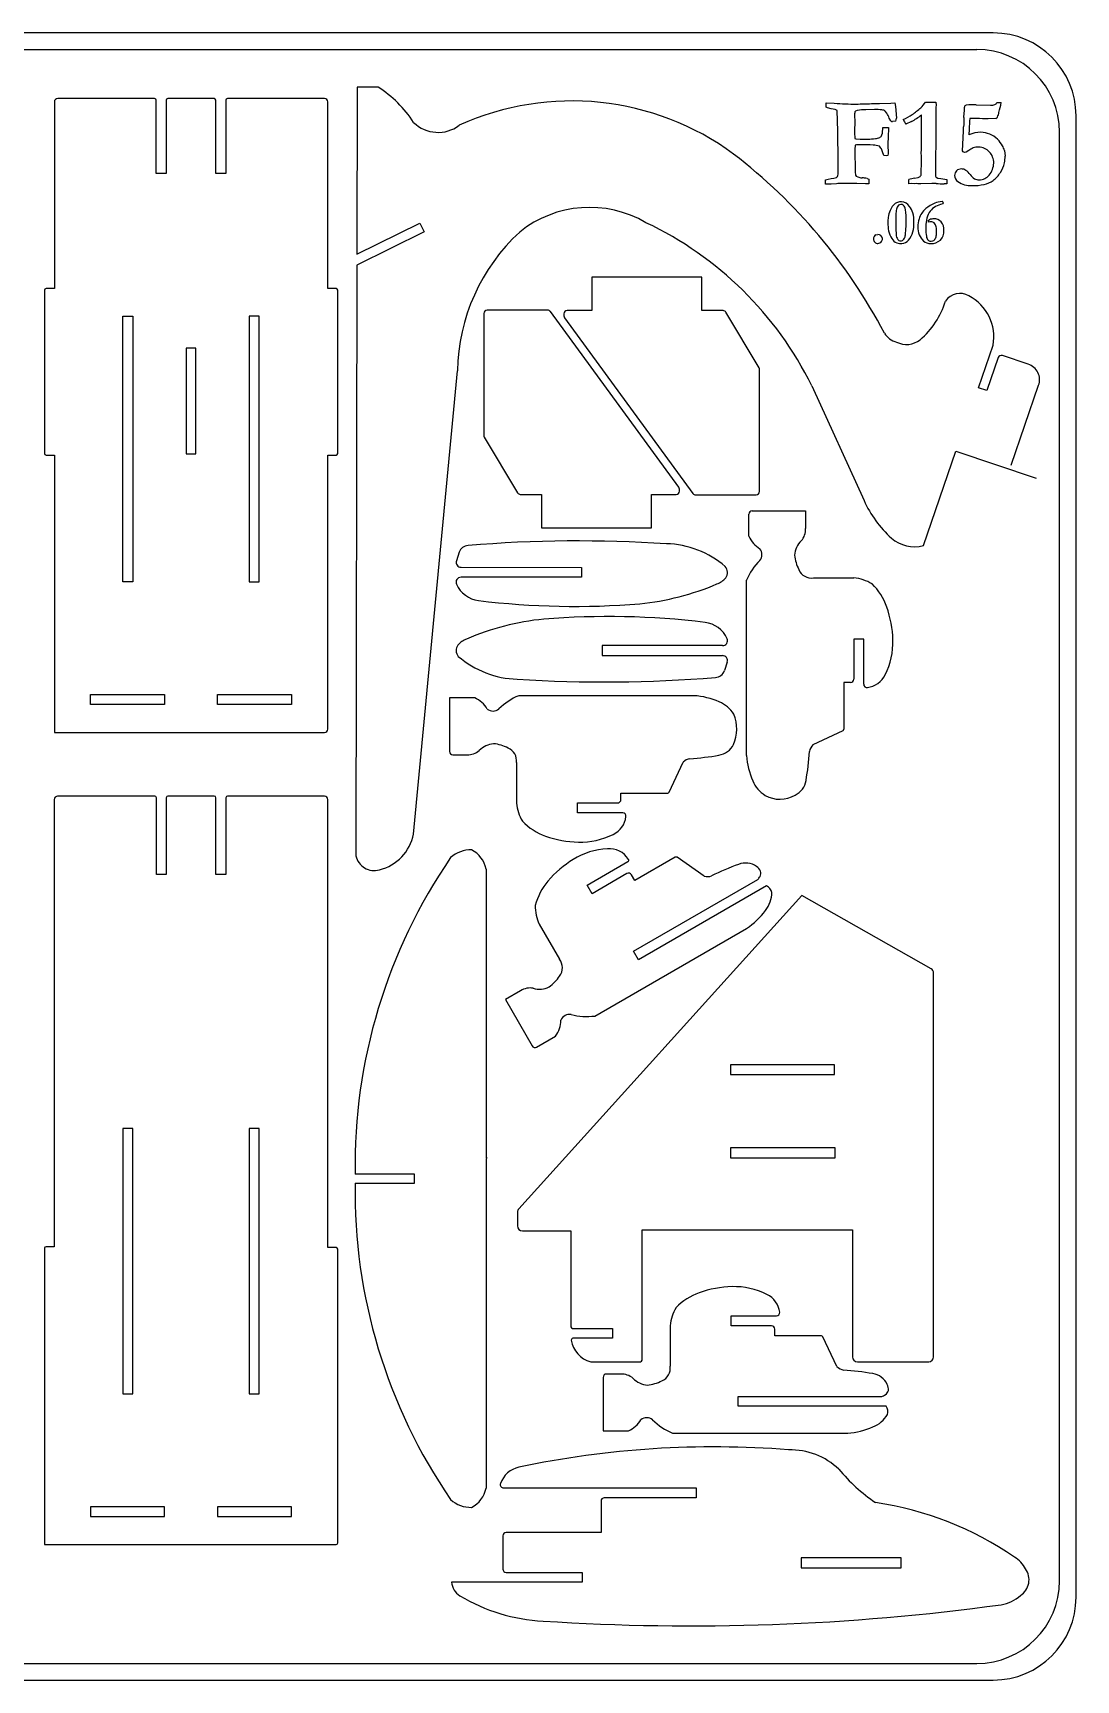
# Model space of a CAD drawing. Extents: x 0 to 15.8, y 0 to 10.
# Drawn here: x 9.48 to 15.83, y 0 to 10.03 of the extents above; entities that cross this region are included whole.
import ezdxf

# ---------------------------------------------------------------- set-up
doc = ezdxf.new("R2010")
doc.units = 0
doc.layers.add('GREEN', color=3, linetype='CONTINUOUS')
doc.layers.add('WHITE', color=7, linetype='CONTINUOUS')

msp = doc.modelspace()

# ---------------------------------------------------------------- linework, layer by layer
at = {"layer": 'GREEN', "linetype": 'CONTINUOUS'}
for p, q in [((0.605, 9.932083), (15.225833, 9.932083)), ((15.73, 0.605), (15.73, 9.427917)), ((0.605, 0.100833), (15.225833, 0.100833))]:
    msp.add_line(p, q, dxfattribs=at)
at = {"layer": 'WHITE', "linetype": 'CONTINUOUS'}
for p, q in [((15.326667, 10.032917), (0.504167, 10.032917)), ((10.216615, 9.632926), (9.626374, 9.632926)), ((10.579615, 9.632926), (10.297282, 9.632926)), ((11.251762, 9.632926), (10.660282, 9.632926)), ((11.451492, 9.703486), (11.449683, 8.685418)), ((11.577992, 9.703261), (11.451492, 9.703486)), ((9.606207, 9.612759), (9.606207, 8.475451)), ((10.226699, 9.176426), (10.226699, 9.622842)), ((10.287199, 9.622842), (10.287199, 9.176426)), ((10.589699, 9.176426), (10.589699, 9.622842)), ((10.650199, 9.622842), (10.650199, 9.176426)), ((11.271929, 8.475451), (11.271929, 9.612759)), ((14.307848, 9.579901), (14.307848, 9.606437)), ((14.307848, 9.606437), (14.357886, 9.604541)), ((14.316946, 9.577627), (14.307848, 9.579901)), ((14.338932, 9.571562), (14.316946, 9.577627)), ((14.363667, 9.566255), (14.338932, 9.571562)), ((14.375702, 9.560948), (14.363667, 9.566255)), ((14.380251, 9.433958), (14.375702, 9.560948)), ((14.481085, 9.534792), (14.482222, 9.489682)), ((14.498143, 9.560948), (14.486013, 9.557157)), ((14.603147, 9.566255), (14.550835, 9.564738)), ((14.584193, 9.602267), (14.591396, 9.602646)), ((14.591396, 9.602646), (14.609971, 9.602267)), ((14.609971, 9.602267), (14.617552, 9.602646)), ((14.617552, 9.602646), (14.633473, 9.602646)), ((14.633473, 9.602646), (14.701328, 9.60492)), ((14.677872, 9.544411), (14.668375, 9.557)), ((14.701328, 9.60492), (14.727105, 9.606816)), ((14.727105, 9.606816), (14.730137, 9.584071)), ((14.730137, 9.584071), (14.735823, 9.512805)), ((14.889728, 9.501812), (14.889349, 9.533275)), ((14.914368, 9.610986), (14.940145, 9.611744)), ((14.940145, 9.611744), (14.952275, 9.611365)), ((14.952275, 9.611365), (14.976157, 9.610986)), ((14.976536, 9.540857), (14.975778, 9.483616)), ((14.976157, 9.610986), (14.977673, 9.593169)), ((14.977294, 9.581418), (14.976536, 9.540857)), ((14.977673, 9.593169), (14.977294, 9.581418)), ((15.147878, 9.517354), (15.149394, 9.544268)), ((15.149394, 9.544268), (15.150153, 9.559052)), ((15.150532, 9.566255), (15.150153, 9.580281)), ((15.150153, 9.559052), (15.150532, 9.566255)), ((15.222935, 9.594685), (15.310122, 9.593548)), ((15.347272, 9.60909), (15.361297, 9.609469)), ((15.361297, 9.609469), (15.374944, 9.60909)), ((14.379493, 9.369515), (14.380251, 9.433958)), ((14.482222, 9.489682), (14.481085, 9.438127)), ((14.653943, 9.456702), (14.664178, 9.457081)), ((14.664178, 9.457081), (14.671381, 9.45746)), ((14.671381, 9.45746), (14.68806, 9.456323)), ((14.68806, 9.456323), (14.685786, 9.395671)), ((14.701328, 9.496884), (14.692609, 9.513942)), ((14.733549, 9.495368), (14.713458, 9.493472)), ((14.827939, 9.493093), (14.793822, 9.477551)), ((14.888212, 9.468832), (14.889349, 9.480584)), ((14.889349, 9.443055), (14.888212, 9.468832)), ((14.888212, 9.422206), (14.888591, 9.433578)), ((14.888591, 9.433578), (14.889349, 9.443055)), ((14.889349, 9.480584), (14.889728, 9.501812)), ((14.976157, 9.447604), (14.973504, 9.191729)), ((14.975778, 9.483616), (14.976157, 9.447604)), ((15.139917, 9.314928), (15.144466, 9.435095)), ((15.144466, 9.435095), (15.145935, 9.460066)), ((15.17972, 9.447225), (15.178204, 9.411592)), ((15.181616, 9.496505), (15.17972, 9.447225)), ((15.183132, 9.511668), (15.181616, 9.496505)), ((15.195642, 9.512047), (15.183132, 9.511668)), ((15.241889, 9.51091), (15.195642, 9.512047)), ((15.260084, 9.510152), (15.241889, 9.51091)), ((15.284345, 9.510531), (15.260084, 9.510152)), ((15.29458, 9.510531), (15.284345, 9.510531)), ((15.342723, 9.512426), (15.29458, 9.510531)), ((15.830833, 0.504167), (15.830833, 9.52875)), ((14.381009, 9.315307), (14.379493, 9.369515)), ((14.483739, 9.389606), (14.489425, 9.386952)), ((14.489425, 9.386952), (14.516339, 9.386573)), ((14.516339, 9.386573), (14.561828, 9.386573)), ((14.685786, 9.395671), (14.684269, 9.362312)), ((14.684269, 9.362312), (14.685027, 9.353973)), ((14.685027, 9.353973), (14.685406, 9.29787)), ((14.889728, 9.393017), (14.888212, 9.422206)), ((14.888212, 9.37141), (14.889728, 9.393017)), ((14.889349, 9.340705), (14.888212, 9.37141)), ((14.888591, 9.322509), (14.889349, 9.340705)), ((14.38063, 9.278537), (14.381009, 9.315307)), ((14.382146, 9.19097), (14.38063, 9.278537)), ((14.482601, 9.312654), (14.484497, 9.198931)), ((14.658871, 9.287256), (14.65129, 9.308105)), ((14.673655, 9.284981), (14.658871, 9.287256)), ((14.685027, 9.286497), (14.673655, 9.284981)), ((14.685406, 9.29787), (14.685027, 9.286497)), ((14.887833, 9.299765), (14.888591, 9.322509)), ((14.888212, 9.284981), (14.887833, 9.299765)), ((14.888591, 9.227362), (14.888212, 9.284981)), ((15.142571, 9.307726), (15.139917, 9.314928)), ((15.152048, 9.304693), (15.142571, 9.307726)), ((15.160767, 9.306588), (15.152048, 9.304693)), ((15.177067, 9.317202), (15.160767, 9.306588)), ((15.393898, 9.317582), (15.398447, 9.282328)), ((10.287199, 9.176426), (10.226699, 9.176426)), ((10.650199, 9.176426), (10.589699, 9.176426)), ((14.304057, 9.111365), (14.304815, 9.138658)), ((14.371153, 9.153063), (14.378356, 9.157612)), ((14.382146, 9.188696), (14.382146, 9.19097)), ((14.49132, 9.160265), (14.500513, 9.155716)), ((14.500513, 9.155716), (14.519751, 9.151168)), ((14.519751, 9.151168), (14.527332, 9.150409)), ((14.557279, 9.145481), (14.567514, 9.143207)), ((14.567514, 9.143207), (14.56903, 9.128044)), ((14.811259, 9.126907), (14.812018, 9.139416)), ((14.847272, 9.147756), (14.86959, 9.153395)), ((14.887074, 9.19931), (14.888591, 9.227362)), ((14.887453, 9.173533), (14.887074, 9.19931)), ((14.973504, 9.191729), (14.973504, 9.170121)), ((14.978811, 9.153821), (14.988572, 9.149272)), ((14.988572, 9.149272), (15.007241, 9.145481)), ((15.007241, 9.145481), (15.043632, 9.139416)), ((15.043632, 9.139416), (15.044391, 9.132214)), ((15.044391, 9.132214), (15.043632, 9.114018)), ((14.337795, 9.110986), (14.304057, 9.111365)), ((14.370395, 9.114397), (14.337795, 9.110986)), ((14.548939, 9.113639), (14.495111, 9.116293)), ((14.560691, 9.114018), (14.548939, 9.113639)), ((14.567893, 9.113639), (14.560691, 9.114018)), ((14.56903, 9.128044), (14.567893, 9.113639)), ((14.812018, 9.114018), (14.811259, 9.126907)), ((14.82756, 9.115155), (14.812018, 9.114018)), ((14.846513, 9.114397), (14.82756, 9.115155)), ((14.856748, 9.115155), (14.846513, 9.114397)), ((14.867742, 9.114397), (14.856748, 9.115155)), ((14.874565, 9.114397), (14.867742, 9.114397)), ((14.885179, 9.114776), (14.874565, 9.114397)), ((14.952275, 9.116672), (14.885179, 9.114776)), ((14.978811, 9.115535), (14.952275, 9.116672)), ((15.043632, 9.114018), (15.027332, 9.114018)), ((15.019323, 8.991633), (15.004728, 8.987463)), ((15.020271, 8.998267), (15.019323, 8.991633)), ((11.449683, 8.685418), (11.832049, 8.875186)), ((11.832049, 8.875186), (11.859152, 8.821096)), ((14.732173, 8.893263), (14.732553, 8.879806)), ((14.732553, 8.879806), (14.733121, 8.852134)), ((14.79491, 8.890231), (14.79491, 8.916956)), ((14.795479, 8.865212), (14.79491, 8.890231)), ((14.931188, 8.885871), (14.931377, 8.892316)), ((14.931377, 8.879617), (14.931188, 8.885871)), ((14.931377, 8.892316), (14.93839, 8.895159)), ((11.859152, 8.821096), (11.449563, 8.617818)), ((14.611249, 8.803043), (14.622431, 8.805507)), ((14.948436, 8.763809), (14.958481, 8.765705)), ((11.449563, 8.617818), (11.443172, 5.020243)), ((12.881202, 8.54517), (12.881202, 8.34167)), ((13.55179, 8.54517), (12.881202, 8.54517)), ((13.55179, 8.34167), (13.55179, 8.54517)), ((9.545707, 8.465367), (9.545707, 7.471744)), ((9.606207, 8.475451), (9.55579, 8.475451)), ((11.322345, 8.475451), (11.271929, 8.475451)), ((11.332429, 7.471744), (11.332429, 8.465367)), ((12.612416, 8.343929), (12.242686, 8.343929)), ((13.410769, 7.265745), (12.628697, 8.335663)), ((12.881202, 8.34167), (12.730663, 8.34167)), ((13.680224, 8.34167), (13.55179, 8.34167)), ((13.899793, 7.992076), (13.697552, 8.331818)), ((10.023429, 6.690426), (10.023429, 8.307426)), ((10.023429, 8.307426), (10.083929, 8.307426)), ((10.083929, 8.307426), (10.083929, 6.690426)), ((10.793429, 8.307426), (10.793429, 6.690426)), ((10.853929, 8.307426), (10.793429, 8.307426)), ((10.853929, 6.690426), (10.853929, 8.307426)), ((12.22252, 8.323762), (12.22252, 7.581838)), ((12.710496, 8.321503), (12.710496, 8.309754)), ((12.714382, 8.297854), (13.496454, 7.227936)), ((15.236153, 7.871927), (15.325385, 8.130233)), ((10.468929, 8.111963), (10.408429, 8.111963)), ((10.408429, 8.111963), (10.408429, 7.468646)), ((10.468929, 7.468646), (10.468929, 8.111963)), ((15.357131, 8.05537), (15.287618, 7.854148)), ((15.539641, 8.015322), (15.382595, 8.067908)), ((11.794717, 5.153181), (12.061232, 7.97507)), ((13.902631, 7.239836), (13.902631, 7.981761)), ((14.221364, 7.884112), (14.539123, 7.185047)), ((15.287618, 7.854148), (15.236153, 7.871927)), ((15.434619, 7.399562), (15.602931, 7.886783)), ((12.225358, 7.571522), (12.427598, 7.23178)), ((9.55579, 7.461661), (9.606207, 7.461661)), ((9.606207, 7.461661), (9.606207, 5.771926)), ((10.408429, 7.468646), (10.468929, 7.468646)), ((11.271929, 5.792092), (11.271929, 7.461661)), ((11.271929, 7.461661), (11.322345, 7.461661)), ((14.900914, 6.910758), (15.099086, 7.484416)), ((15.099086, 7.484416), (15.58695, 7.321057)), ((13.414655, 7.242096), (13.414655, 7.253844)), ((12.444927, 7.221929), (12.573361, 7.221929)), ((12.573361, 7.221929), (12.573361, 7.018429)), ((13.243949, 7.018429), (13.243949, 7.221929)), ((13.243949, 7.221929), (13.394488, 7.221929)), ((13.512735, 7.21967), (13.882464, 7.21967)), ((13.837034, 6.967461), (13.837034, 7.101077)), ((13.857201, 7.121244), (14.183075, 7.121244)), ((14.183075, 7.121244), (14.183075, 7.014147)), ((12.573361, 7.018429), (13.243949, 7.018429)), ((12.072623, 6.869356), (12.055636, 6.817538)), ((12.084376, 6.777865), (12.817524, 6.777751)), ((12.817524, 6.777751), (12.817524, 6.717251)), ((10.083929, 6.690426), (10.023429, 6.690426)), ((10.793429, 6.690426), (10.853929, 6.690426)), ((12.817524, 6.717251), (12.083649, 6.717365)), ((13.823283, 5.631401), (13.823283, 6.699408)), ((14.230884, 6.713361), (14.477511, 6.713361)), ((14.537022, 6.340953), (14.476522, 6.340953)), ((14.476522, 6.340953), (14.476522, 6.096474)), ((14.537022, 6.06571), (14.537022, 6.340953)), ((13.677283, 6.300707), (12.943405, 6.300821)), ((12.943405, 6.300821), (12.943405, 6.240321)), ((12.943405, 6.240321), (13.676553, 6.240207)), ((13.705294, 6.200534), (13.688307, 6.148716)), ((14.456356, 6.076307), (14.416022, 6.076307)), ((14.416022, 6.076307), (14.416022, 5.791556)), ((9.825612, 5.942426), (9.825612, 6.002926)), ((9.825612, 6.002926), (10.276612, 6.002926)), ((10.276612, 5.942426), (9.825612, 5.942426)), ((10.276612, 6.002926), (10.276612, 5.942426)), ((10.600745, 5.942426), (10.600745, 6.002926)), ((10.600745, 6.002926), (11.051745, 6.002926)), ((11.051745, 5.942426), (10.600745, 5.942426)), ((11.051745, 6.002926), (11.051745, 5.942426)), ((12.013175, 5.982145), (12.013175, 5.65627)), ((12.166959, 5.982145), (12.013175, 5.982145)), ((13.503018, 5.995895), (12.435011, 5.995895)), ((9.606207, 5.771926), (11.251762, 5.771926)), ((14.410229, 5.78243), (14.228021, 5.696772)), ((12.033342, 5.636104), (12.120272, 5.636104)), ((12.421058, 5.588295), (12.421058, 5.341668)), ((13.351989, 5.40895), (13.437647, 5.591158)), ((9.605795, 5.364147), (9.605795, 2.639814)), ((10.217304, 5.384314), (9.625962, 5.384314)), ((10.227387, 4.905814), (10.227387, 5.374231)), ((10.287887, 5.374231), (10.287887, 4.905814)), ((10.580304, 5.384314), (10.29797, 5.384314)), ((10.590387, 4.905814), (10.590387, 5.374231)), ((10.650887, 5.374231), (10.650887, 4.905814)), ((11.251762, 5.384314), (10.66097, 5.384314)), ((11.271929, 2.634314), (11.271929, 5.364147)), ((12.793466, 5.282157), (12.793466, 5.342657)), ((12.793466, 5.342657), (13.037945, 5.342657)), ((13.058112, 5.362823), (13.058112, 5.403157)), ((13.058112, 5.403157), (13.342863, 5.403157)), ((13.068709, 5.282157), (12.793466, 5.282157)), ((12.23598, 4.940121), (12.23598, 3.181351)), ((12.852546, 4.842064), (13.100329, 4.985122)), ((13.388838, 5.011974), (13.142236, 4.869598)), ((13.564924, 4.896551), (13.399638, 5.011519)), ((10.287887, 4.905814), (10.227387, 4.905814)), ((10.650887, 4.905814), (10.590387, 4.905814)), ((12.882796, 4.78967), (12.852546, 4.842064)), ((13.094521, 4.911909), (12.882796, 4.78967)), ((13.142236, 4.869598), (13.12207, 4.904528)), ((13.134651, 4.439043), (13.891614, 4.876076)), ((13.945388, 4.837263), (13.164901, 4.386649)), ((14.159725, 4.777948), (12.435493, 2.870012)), ((14.94783, 4.332138), (14.159725, 4.777948)), ((12.559787, 4.604322), (12.683101, 4.390736)), ((12.898984, 4.04472), (13.823906, 4.578724)), ((13.164901, 4.386649), (13.134651, 4.439043)), ((14.963186, 1.96895), (14.963186, 4.305809)), ((12.446516, 4.19894), (12.353768, 4.145392)), ((12.353768, 4.145392), (12.516705, 3.863176)), ((12.544254, 3.855794), (12.659969, 3.922602)), ((14.358186, 3.7482), (13.725686, 3.7482)), ((13.725686, 3.7482), (13.725686, 3.6877)), ((14.358186, 3.6877), (14.358186, 3.7482)), ((13.725686, 3.6877), (14.358186, 3.6877)), ((10.023429, 3.360314), (10.023429, 1.743314)), ((10.083929, 3.360314), (10.023429, 3.360314)), ((10.083929, 1.743314), (10.083929, 3.360314)), ((10.793429, 3.360314), (10.793429, 1.743314)), ((10.853929, 3.360314), (10.793429, 3.360314)), ((10.853929, 1.743314), (10.853929, 3.360314)), ((14.363686, 3.2422), (13.725686, 3.2422)), ((13.725686, 3.2422), (13.725686, 3.1817)), ((14.363686, 3.1817), (14.363686, 3.2422)), ((12.23598, 3.181351), (12.243226, 3.183476)), ((12.23598, 3.1738), (12.23598, 1.169144)), ((13.725686, 3.1817), (14.363686, 3.1817)), ((11.799647, 3.081857), (11.4385, 3.081857)), ((11.4385, 3.027407), (11.799647, 3.027407)), ((11.799647, 3.027407), (11.799647, 3.081857)), ((12.427686, 2.84973), (12.427686, 2.76645)), ((12.457936, 2.7362), (12.752919, 2.7362)), ((12.752919, 2.7362), (12.752919, 2.152284)), ((13.186686, 1.948784), (13.186686, 2.7417)), ((13.186686, 2.7417), (14.468736, 2.7417)), ((14.468736, 2.7417), (14.468736, 1.96895)), ((9.545295, 2.629731), (9.545295, 0.824814)), ((9.605795, 2.639814), (9.555379, 2.639814)), ((11.322345, 2.634314), (11.271929, 2.634314)), ((11.332429, 0.834897), (11.332429, 2.624231)), ((13.730061, 2.157561), (13.730061, 2.218061)), ((13.730061, 2.218061), (14.005304, 2.218061)), ((12.763003, 2.1422), (13.006772, 2.1422)), ((13.006772, 2.1422), (13.006772, 2.0817)), ((13.357653, 2.15855), (13.357653, 1.911922)), ((13.97454, 2.157561), (13.730061, 2.157561)), ((13.994707, 2.097061), (13.994707, 2.137394)), ((13.006772, 2.0817), (12.765606, 2.0817)), ((14.279458, 2.097061), (13.994707, 2.097061)), ((14.374242, 1.909059), (14.288583, 2.091268)), ((12.873778, 1.9387), (13.176603, 1.9387)), ((14.498986, 1.9387), (14.932936, 1.9387)), ((12.94977, 1.843947), (12.94977, 1.518073)), ((13.056867, 1.864114), (12.969937, 1.864114)), ((10.023429, 1.743314), (10.083929, 1.743314)), ((10.793429, 1.743314), (10.853929, 1.743314)), ((13.772861, 1.667482), (13.772861, 1.727982)), ((13.772861, 1.727982), (14.646927, 1.727982)), ((14.67409, 1.667482), (13.772861, 1.667482)), ((12.94977, 1.518073), (13.103553, 1.518073)), ((13.371606, 1.504322), (14.439613, 1.504322)), ((12.342814, 1.170392), (13.515609, 1.170392)), ((13.515609, 1.109892), (12.956705, 1.109892)), ((13.515609, 1.170392), (13.515609, 1.109892)), ((10.276612, 1.055814), (9.825612, 1.055814)), ((9.825612, 1.055814), (9.825612, 0.995314)), ((10.276612, 0.995314), (10.276612, 1.055814)), ((11.051745, 1.055814), (10.600745, 1.055814)), ((10.600745, 1.055814), (10.600745, 0.995314)), ((11.051745, 0.995314), (11.051745, 1.055814)), ((12.936538, 1.089725), (12.936538, 0.898142)), ((9.825612, 0.995314), (10.276612, 0.995314)), ((10.600745, 0.995314), (11.051745, 0.995314)), ((9.545295, 0.824814), (11.322345, 0.824814)), ((12.338839, 0.877975), (12.338839, 0.676308)), ((12.936538, 0.898142), (12.359005, 0.898142)), ((14.766263, 0.745025), (14.155274, 0.745025)), ((14.155274, 0.745025), (14.155274, 0.684525)), ((14.766263, 0.684525), (14.766263, 0.745025)), ((12.359005, 0.656142), (12.821285, 0.656142)), ((12.821285, 0.656142), (12.821285, 0.595642)), ((14.155274, 0.684525), (14.766263, 0.684525)), ((12.821285, 0.595642), (12.025565, 0.595642)), ((0.504167, 0), (15.326667, 0))]:
    msp.add_line(p, q, dxfattribs=at)
for centre, radius, start, end in [((15.326667, 9.52875), 0.504167, 0, 90), ((15.225833, 9.427917), 0.504167, 0, 90), ((9.626374, 9.612759), 0.020167, 90, 180), ((10.216615, 9.622842), 0.010083, 0, 90), ((10.297282, 9.622842), 0.010083, 90, 180), ((10.579615, 9.622842), 0.010083, 0, 90), ((10.660282, 9.622842), 0.010083, 90, 180), ((11.251762, 9.612759), 0.020167, 0, 90), ((11.182876, 9.088012), 0.731196, 33.195476, 57.291254), ((12.759555, 7.95886), 1.659992, 53.61218, 114.425656), ((14.47422, 11.056277), 1.45639, -94.581607, -89.312357), ((14.526147, 9.536588), 0.045098, 152.864908, 182.283207), ((14.489721, 11.562286), 1.962294, -89.942246, -87.240497), ((14.548869, 9.223962), 0.340782, 89.669491, 98.560327), ((14.608399, 9.216816), 0.349478, 83.482803, 90.861064), ((14.647437, 9.529391), 0.03465, 52.823857, 88.960609), ((14.467707, 9.423962), 0.242235, 21.805749, 29.817601), ((14.506697, 10.051532), 0.61043, -63.582808, -57.701685), ((14.504398, 10.054579), 0.648031, -60.048477, -53.556392), ((14.523096, 9.971258), 0.534602, -54.588735, -47.477771), ((14.649795, 9.815671), 0.334507, -45.459936, -37.727177), ((15.163929, 9.579058), 0.01383, 96.834823, 174.927985), ((15.206957, 9.134612), 0.460351, 88.010924, 95.568898), ((15.31552, 9.669838), 0.07648, -94.04712, -73.807967), ((15.323905, 9.617644), 0.024883, -58.659453, -20.105385), ((15.227525, 9.577834), 0.13677, -24.661629, -12.208269), ((14.100753, 9.868389), 1.300307, -14.222828, -11.502674), ((11.944403, 9.640638), 0.213522, -134.498693, -52.924416), ((14.729365, 9.427372), 0.248512, 177.519475, 188.741015), ((14.479251, 9.45633), 0.174693, -14.90281, 0.121991), ((14.712457, 9.513184), 0.019737, -124.32433, -87.092946), ((14.683972, 9.510701), 0.051894, -17.186325, 2.323509), ((14.919853, 9.56739), 0.154773, -156.164466, -144.517315), ((17.234534, 9.417914), 2.089024, 177.271618, 178.843804), ((15.337822, 9.526905), 0.015285, -71.299817, -23.679287), ((14.708454, 9.314836), 0.225863, 171.191221, 180.553595), ((14.520501, 9.117992), 0.2341, 90.647425, 98.659278), ((14.526112, 8.334233), 1.017878, 86.140919, 90.464769), ((14.559152, 9.743466), 0.356903, -89.570371, -82.059796), ((14.592093, 9.228186), 0.121643, 70.681001, 88.810669), ((14.604938, 9.466445), 0.076541, -87.367225, -66.882772), ((14.619241, 9.321503), 0.025154, 24.156092, 58.62697), ((14.616244, 9.425265), 0.034712, -57.313929, -23.53823), ((14.5327, 9.276159), 0.122818, 15.07643, 26.937149), ((15.259203, 9.206041), 0.138214, 113.549355, 126.460487), ((15.248217, 9.265694), 0.161827, 89.422217, 115.635399), ((15.235691, 9.224948), 0.112364, 88.965958, 106.39197), ((15.238296, 9.251307), 0.085988, 41.846631, 90.384383), ((15.249234, 9.278636), 0.148879, 45.837221, 89.763192), ((15.216077, 9.254596), 0.189355, 28.474618, 43.707382), ((15.309743, 9.298533), 0.086284, 12.754058, 32.485671), ((11.706918, 6.64527), 3.342628, 27.805819, 52.44463), ((15.204527, 9.246192), 0.125069, -39.232756, -2.722859), ((15.233429, 9.241792), 0.096039, -0.919796, 44.139), ((15.253251, 9.267396), 0.144039, -35.998947, -10.388463), ((15.17358, 9.281065), 0.22487, -10.153701, 0.321631), ((13.961379, 10.880224), 1.775106, -78.844447, -76.653193), ((14.254471, 9.188493), 0.127675, -13.997048, 0.091133), ((14.647685, 9.19834), 0.16319, 179.792328, 188.743458), ((14.514133, 9.176288), 0.027878, -174.328837, -144.918293), ((14.519763, 9.010958), 0.139657, 74.417373, 86.893283), ((14.962186, 8.583297), 0.576037, 101.507216, 105.111141), ((14.865039, 9.177399), 0.024432, -79.265165, -39.337577), ((14.868352, 9.172973), 0.01911, -35.36665, 1.679032), ((14.994822, 9.168048), 0.021419, 174.445936, 221.622639), ((15.131102, 9.164157), 0.040469, 88.78886, 179.069492), ((15.134953, 9.165018), 0.044315, -179.736253, -122.552425), ((15.130825, 9.154157), 0.050473, 55.984333, 88.715418), ((15.094439, 9.099814), 0.115872, 37.355892, 56.103192), ((15.273351, 9.229687), 0.105279, -145.543078, -126.193025), ((15.239397, 9.196315), 0.058803, -118.672343, -89.049713), ((15.238158, 9.219862), 0.082371, -88.459739, -39.842479), ((15.232997, 9.271978), 0.166228, -76.958034, -55.803589), ((15.215281, 9.27798), 0.1815, -52.240466, -31.652686), ((14.409329, 8.782464), 0.334209, 89.851045, 96.689931), ((14.432548, 4.612627), 4.5041, 89.204124, 90.28431), ((15.037524, 10.217264), 1.103293, -93.05053, -90.529292), ((15.191683, 9.246562), 0.143628, -124.124879, -87.966715), ((15.202517, 9.433785), 0.330809, -90.99389, -78.139348), ((12.866871, 8.290325), 0.67995, 59.636395, 128.779913), ((14.920826, 8.868777), 0.237887, 159.857871, 170.081268), ((14.799424, 8.910073), 0.109731, 138.60652, 158.273383), ((14.772426, 8.932231), 0.074836, 113.015147, 137.665068), ((15.242826, 8.899341), 0.510689, 174.849686, 180.681862), ((14.818188, 8.938971), 0.084219, 157.265154, 175.768725), ((14.766018, 8.960729), 0.027694, 96.905033, 157.069458), ((14.764055, 8.946113), 0.05883, 87.822604, 110.797277), ((14.763035, 8.962317), 0.025907, 20.73471, 90.764411), ((14.763165, 8.941326), 0.063651, 33.283458, 87.185924), ((14.706918, 8.940394), 0.086153, 7.882516, 21.157069), ((14.575173, 8.918143), 0.219741, -0.309621, 8.918559), ((14.700302, 8.893602), 0.142495, 17.668739, 35.454473), ((14.651595, 8.884128), 0.191867, -1.007586, 15.949535), ((15.000942, 8.862471), 0.132012, 130.614904, 163.272964), ((15.042956, 8.810439), 0.19887, 111.684584, 130.044814), ((15.058386, 8.868694), 0.140895, 150.360174, 170.465838), ((15.031651, 8.87697), 0.113726, 103.693924, 147.321686), ((15.025417, 8.861616), 0.144857, 94.438998, 112.717692), ((15.01416, 8.99975), 0.006288, -13.64381, 89.587014), ((12.283889, 6.922675), 2.162908, 26.392071, 64.631075), ((14.851313, 8.880903), 0.167324, 170.07127, 181.284176), ((14.914639, 8.87428), 0.230626, 179.286305, 191.656513), ((15.288387, 8.845935), 0.5553, 179.360364, 184.250332), ((14.116471, 8.879909), 0.679167, -5.389179, -1.239993), ((14.60636, 8.879251), 0.237077, -14.163889, 0.363233), ((15.002732, 8.851345), 0.135992, 179.508185, 200.633949), ((15.030867, 8.850522), 0.164134, 162.284817, 179.305058), ((15.154614, 8.836769), 0.239767, 178.955405, 190.127503), ((15.206224, 8.840748), 0.291336, 169.86152, 179.922808), ((14.950643, 8.824825), 0.05808, 92.739854, 109.372972), ((14.965041, 8.837675), 0.063362, 90.44758, 114.873665), ((14.948129, 8.855744), 0.027096, 47.087487, 90.55336), ((14.965479, 8.844112), 0.05693, 41.320872, 90.938789), ((14.939798, 8.846762), 0.039347, 7.220721, 47.108064), ((14.832728, 8.825057), 0.148516, -0.887827, 10.3375), ((14.948383, 8.825147), 0.07767, -43.797625, 2.850861), ((14.951078, 8.833152), 0.074993, -3.166089, 40.344858), ((13.243177, 7.952035), 1.182169, 132.731654, 178.883512), ((14.622667, 8.777495), 0.026597, 178.042238, 272.351546), ((14.622612, 8.77876), 0.026528, 148.98316, 180.768824), ((14.629544, 8.772042), 0.035997, 120.546614, 145.503517), ((14.62373, 8.778303), 0.027235, 5.002547, 92.73386), ((14.623746, 8.778718), 0.027798, -89.975942, -37.686962), ((14.621434, 8.778456), 0.029511, -34.537777, 4.318626), ((14.837375, 8.862483), 0.152626, -166.820192, -147.652429), ((14.765515, 8.814774), 0.066416, -149.254231, -113.889908), ((14.785355, 8.805271), 0.050743, -179.443922, -144.354431), ((14.766185, 8.843395), 0.093503, -107.147334, -87.612181), ((14.762866, 8.790037), 0.023602, -142.591665, -92.731585), ((14.762487, 8.789849), 0.023398, -91.825522, -33.708869), ((14.759732, 8.818086), 0.068895, -81.360255, -43.970117), ((14.743715, 8.803684), 0.046705, -35.04777, -15.877045), ((14.659526, 8.824304), 0.133361, -14.502436, -3.517453), ((14.707906, 8.856382), 0.133048, -40.341835, -15.315612), ((14.969846, 8.841446), 0.101754, -158.057446, -131.675938), ((14.943555, 8.812941), 0.062985, -131.053343, -88.663316), ((14.963674, 8.80057), 0.045483, -172.469197, -135.582013), ((14.946723, 8.790463), 0.026709, -125.566843, -86.323948), ((14.949623, 8.830348), 0.080507, -93.274863, -47.082089), ((14.944862, 8.795435), 0.032701, -65.387216, -39.119173), ((14.927286, 8.804848), 0.052413, -34.976866, -9.054812), ((14.829026, 8.82227), 0.152201, -9.710075, 0.182791), ((9.55579, 8.465367), 0.010083, 90, 180), ((11.322345, 8.465367), 0.010083, 0, 90), ((15.12459, 8.337377), 0.108655, 60.412244, 145.373427), ((15.044698, 8.180011), 0.285066, -10.056499, 62.066041), ((12.242686, 8.323762), 0.020167, 90, 180), ((12.612416, 8.323762), 0.020167, 36.165476, 90), ((12.730663, 8.321503), 0.020167, 90, 180), ((13.680224, 8.321503), 0.020167, 30.764364, 90), ((14.540638, 8.553813), 0.518173, -48.974973, -17.369945), ((12.730663, 8.309754), 0.020167, 180, 216.165475), ((14.76467, 8.264078), 0.117323, -149.497306, -103.303212), ((14.798756, 8.271639), 0.136201, -116.645851, -52.980943), ((15.376192, 8.048785), 0.020167, 71.487114, 160.942413), ((13.882464, 7.981761), 0.020167, 0, 30.764364), ((15.507624, 7.919707), 0.100833, -19.057586, 71.487116), ((12.242686, 7.581838), 0.020167, 180, 210.764364), ((9.55579, 7.471744), 0.010083, 180, 270), ((11.322345, 7.471744), 0.010083, -90, 0), ((12.444927, 7.242096), 0.020167, -149.235636, -90), ((13.394488, 7.242096), 0.020167, -90, 0), ((13.394488, 7.253844), 0.020167, 0, 36.165474), ((13.512735, 7.239836), 0.020167, -143.834522, -90), ((13.882464, 7.239836), 0.020167, -90, 0), ((15.179165, 7.474628), 0.702504, -155.656039, -132.410926), ((13.857201, 7.101077), 0.020167, 90, 180), ((12.802854, -1.329468), 8.268063, 86.312771, 94.687868), ((13.991414, 7.035769), 0.168817, -156.132074, -120.969479), ((14.250703, 6.842858), 0.134803, 134.097962, 176.13756), ((14.076002, 7.009943), 0.107156, -40.982247, 2.248616), ((14.845115, 7.114975), 0.211704, -131.308648, -74.717849), ((12.130112, 6.85051), 0.0605, 92.829753, 161.849999), ((13.318093, 6.344183), 0.577533, 49.415292, 88.364981), ((13.861118, 6.85603), 0.055767, -40.348915, 38.858592), ((14.342647, 6.870442), 0.227195, -175.328512, -152.063454), ((12.084381, 6.808115), 0.03025, 161.850002, 269.991128), ((13.649613, 6.745947), 0.057545, -34.463322, 39.806189), ((14.180615, 6.548245), 0.38799, 135.555238, 157.070056), ((14.218505, 6.795068), 0.082639, -157.919295, -81.385388), ((12.083644, 6.687115), 0.03025, 89.991126, 203.48354), ((12.211592, 6.744405), 0.170437, -155.992178, -97.149617), ((13.014616, 8.144811), 1.59687, -84.301809, -66.822715), ((13.589239, 6.814395), 0.147744, -68.616632, -43.133054), ((14.451412, 6.448998), 0.265648, 59.107503, 84.361726), ((14.332558, 6.413934), 0.366513, 19.488774, 45.860016), ((12.778784, 11.464385), 4.924371, -96.862571, -85.406388), ((14.047041, 6.315609), 0.668481, 1.746409, 19.269118), ((12.746314, 4.873261), 1.59687, 95.698191, 113.177285), ((12.982145, 1.553687), 4.924371, 83.137429, 94.593612), ((13.549337, 6.273667), 0.170437, 24.007823, 82.850383), ((12.17169, 6.203677), 0.147744, 111.383369, 136.866946), ((13.677285, 6.330957), 0.03025, -90.002858, 23.483541), ((14.273219, 6.323414), 0.44217, -26.822983, 1.628698), ((12.111317, 6.272125), 0.057545, 145.536677, 219.806191), ((12.442836, 6.673889), 0.577533, -130.584708, -91.635019), ((13.676549, 6.209957), 0.03025, -18.149999, 89.991126), ((13.630817, 6.167562), 0.0605, -87.170246, -18.15), ((14.543033, 6.182586), 0.137896, -83.094167, -25.191479), ((12.958076, 14.347539), 8.268063, -93.687229, -85.312132), ((14.456356, 6.096474), 0.020167, -90, 0), ((14.557189, 6.06571), 0.020167, 180, 276.905834), ((12.09865, 5.827765), 0.168817, 30.969478, 66.132074), ((12.586174, 5.638564), 0.38799, 112.929944, 134.444762), ((13.472028, 5.53232), 0.464611, 66.547703, 86.175361), ((13.587732, 5.788056), 0.184004, 31.037678, 67.907575), ((12.278389, 5.958061), 0.055767, -128.858592, -49.651085), ((13.536349, 5.792908), 0.227602, -24.282567, 23.298176), ((11.251762, 5.792092), 0.020167, -90, 0), ((14.405939, 5.791556), 0.010083, -64.821167, 0), ((12.033342, 5.65627), 0.020167, 180, 270), ((12.124476, 5.743177), 0.107156, -92.248616, -49.017753), ((12.291561, 5.568476), 0.134803, 93.86244, 135.902038), ((12.263977, 5.476532), 0.227195, 62.063454, 85.328512), ((12.339351, 5.600674), 0.082639, -8.614612, 67.919294), ((13.367717, 7.253335), 1.64492, -86.150223, -79.935837), ((13.637864, 5.749815), 0.117372, -81.521719, -25.486627), ((14.286859, 5.662392), 0.464611, -176.17536, -156.547703), ((12.565844, 5.766702), 1.64492, -10.064163, -3.849777), ((14.275178, 5.646681), 0.068796, 133.272184, 171.995727), ((13.487738, 5.544001), 0.068796, 98.004274, 136.727816), ((14.028848, 5.544743), 0.181167, -158.206861, -120.738392), ((14.069364, 5.496555), 0.117372, -64.513373, -8.478281), ((9.625962, 5.364147), 0.020167, 90, 180), ((10.217304, 5.374231), 0.010083, 0, 90), ((10.29797, 5.374231), 0.010083, 90, 180), ((10.580304, 5.374231), 0.010083, 0, 90), ((10.66097, 5.374231), 0.010083, 90, 180), ((11.251762, 5.364147), 0.020167, 0, 90), ((12.685421, 5.367767), 0.265648, -174.361726, -149.107503), ((13.037945, 5.362823), 0.020167, -90, 0), ((13.342863, 5.41324), 0.010083, -90, -25.178835), ((14.026684, 5.549921), 0.184567, -119.339133, -59.676476), ((12.720485, 5.486621), 0.366513, -135.860016, -109.488774), ((12.951833, 5.276146), 0.137896, -64.80852, -6.905832), ((13.068709, 5.26199), 0.020167, -6.905834, 90), ((11.518701, 5.207969), 0.281401, -76.158866, -11.226997), ((12.81881, 5.772138), 0.668481, -109.269118, -91.746409), ((12.811005, 5.54596), 0.44217, -91.628698, -63.177017), ((11.555446, 5.045737), 0.115132, -167.206922, -74.599532), ((12.144386, 4.874387), 0.183292, 88.876493, 132.527867), ((12.0695, 4.90717), 0.16971, 11.195708, 62.455508), ((12.999637, 4.622374), 0.44217, 93.177017, 121.628698), ((12.986691, 4.926453), 0.137896, 31.825804, 94.80852), ((14.748733, 3.134081), 3.310645, 145.495536, 180.903847), ((13.119486, 4.4304), 0.668481, 121.746409, 139.269118), ((13.095288, 4.993854), 0.010083, -59.999999, 31.825806), ((13.39388, 5.003241), 0.010083, 55.178829, 120.000004), ((14.335451, 3.422099), 1.64492, 109.935837, 116.150223), ((13.817645, 4.859258), 0.117372, 55.486627, 111.521719), ((13.79959, 4.855665), 0.131193, 33.380481, 49.869552), ((13.855973, 4.916547), 0.054356, -23.470942, 11.998226), ((12.891575, 4.628502), 0.366513, 139.488774, 165.860015), ((13.104605, 4.894444), 0.020167, 29.999999, 120), ((13.584725, 4.962436), 0.068796, -106.727817, -68.004273), ((13.773836, 4.979819), 0.156953, -41.374471, -32.755632), ((13.919704, 4.783846), 0.059271, 13.560014, 64.320714), ((12.801782, 4.713901), 0.265648, 179.107503, 204.361727), ((13.79335, 4.801075), 0.184004, -37.907575, -1.037678), ((13.565279, 4.964697), 0.464611, -56.175361, -36.547703), ((12.61853, 4.339163), 0.082639, -37.919294, 38.614612), ((14.932936, 4.305809), 0.03025, 0, 60.504345), ((12.503694, 4.108314), 0.107156, 79.017753, 122.248616), ((12.561043, 4.343152), 0.134803, -105.902038, -63.86244), ((12.491183, 4.408985), 0.227195, -55.328512, -32.063454), ((12.523622, 4.022145), 0.168817, -36.132074, -0.969479), ((12.744428, 3.999176), 0.055767, 79.651086, 158.858593), ((12.851229, 4.42976), 0.38799, -104.444762, -82.929944), ((12.53417, 3.873259), 0.020167, -150, -59.999997), ((12.246063, 3.1738), 0.010083, 106.341363, 180), ((14.748733, 2.975184), 3.310645, 179.096153, 214.504464), ((12.457936, 2.84973), 0.03025, 137.895379, 180), ((12.457936, 2.76645), 0.03025, 180, 270), ((9.555379, 2.629731), 0.010083, 90, 180), ((11.322345, 2.624231), 0.010083, 0, 90), ((13.65708, 2.013597), 0.366513, 109.488774, 135.860016), ((13.755405, 1.728079), 0.668481, 91.746409, 109.269118), ((13.7476, 1.954258), 0.44217, 63.177017, 91.628698), ((13.888428, 2.224072), 0.137896, 6.905833, 64.80852), ((13.622016, 2.13245), 0.265648, 149.107503, 174.361726), ((14.005304, 2.238228), 0.020167, -90, 6.905834), ((12.763003, 2.152284), 0.010083, 180, 270), ((13.97454, 2.137394), 0.020167, 0, 90), ((12.765606, 2.071617), 0.010083, 90, 187.747702), ((12.911552, 2.091474), 0.157374, -172.252292, -103.888261), ((14.279458, 2.086978), 0.010083, 25.178835, 90), ((13.176603, 1.948784), 0.010083, -90, 0), ((13.275946, 1.899544), 0.082639, -67.919295, 8.614613), ((14.424333, 1.956217), 0.068796, -136.727816, -98.004273), ((14.498986, 1.96895), 0.03025, 180, 270), ((14.932936, 1.96895), 0.03025, -90, 0), ((12.969937, 1.843947), 0.020167, 90, 180), ((13.061071, 1.757041), 0.107156, 49.017754, 92.248616), ((13.228156, 1.931742), 0.134803, -135.902038, -93.862439), ((13.200572, 2.023685), 0.227195, -85.328512, -62.063454), ((14.304312, 0.246883), 1.64492, 79.935837, 86.150223), ((14.574458, 1.750402), 0.117372, 25.486627, 81.521718), ((14.596799, 1.876715), 0.156953, -71.374471, -62.755632), ((14.636295, 1.780852), 0.054356, -53.470943, -18.001773), ((14.557025, 1.756318), 0.131193, 3.380481, 19.869552), ((14.524326, 1.712162), 0.184004, -67.907576, -31.037678), ((14.625138, 1.634064), 0.059271, -16.439986, 34.320714), ((13.035245, 1.672453), 0.168817, -66.132073, -30.969478), ((13.214984, 1.542157), 0.055767, 49.651086, 128.858591), ((13.522769, 1.861654), 0.38799, -134.444762, -112.929944), ((14.408622, 1.967898), 0.464611, -86.175361, -66.547703), ((13.623623, -4.360691), 5.780991, 85.475483, 101.855446), ((14.090608, 0.975437), 0.426988, 46.275464, 91.469178), ((12.469743, 1.146047), 0.154674, 102.616907, 160.675345), ((15.21945, 1.976529), 1.083816, -140.285386, -124.31376), ((12.0695, 1.202095), 0.16971, -62.455508, -11.195707), ((12.342814, 1.190558), 0.020167, 160.675343, 270), ((12.956705, 1.089725), 0.020167, 90, 180), ((12.144386, 1.234878), 0.183292, -132.527867, -88.876493), ((14.307875, -0.934297), 2.037925, 55.711337, 81.517739), ((11.322345, 0.834897), 0.010083, -90, 0), ((12.359005, 0.877975), 0.020167, 90, 180), ((15.367116, 0.598205), 0.175418, 26.75808, 59.568615), ((12.359005, 0.676308), 0.020167, 180, 270), ((15.225833, 0.605), 0.504167, -90, 0), ((15.429145, 0.611536), 0.11515, -56.422991, 34.756989), ((12.131074, 0.604819), 0.105907, -175.028606, -120.774299), ((12.632457, 1.429078), 1.070677, -121.258321, -92.626116), ((15.326667, 0.504167), 0.504167, -90, 0), ((15.341456, 0.681223), 0.224377, -81.680202, -47.573982), ((13.488688, 14.125859), 13.796067, -93.762411, -82.145948)]:
    msp.add_arc(centre, radius, start, end, dxfattribs=at)

doc.saveas('drawing.dxf')
